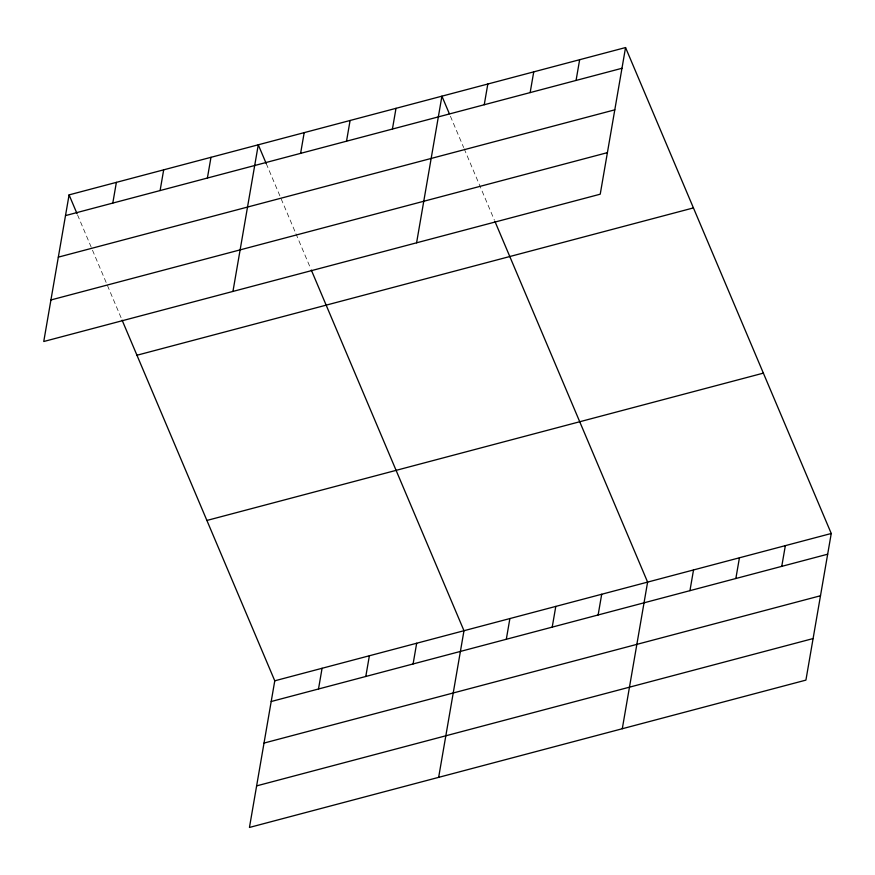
<?xml version="1.0" encoding="UTF-8"?>
<svg xmlns="http://www.w3.org/2000/svg" width="875" height="875" viewBox="0 0 875 875"><rect width="100%" height="100%" fill="white"/><g stroke="black" fill="none" stroke-linecap="round" stroke-linejoin="round"><path stroke-width="0.66" stroke-dasharray="4.38 3.28" d="M450.406 116.222L463.663 147.536M464.188 148.794L494.419 220.205M266.23 163.581L295.4 232.488M295.936 233.734L310.778 268.822M77.558 214.922L121.581 318.905"/><path stroke-width="1.31" d="M69.081 194.884L43.75 341.512L600.228 194.195L625.548 47.556L69.081 194.884L77.033 213.675M112.798 203.077L116.375 182.361M160.103 190.553L163.68 169.838M207.397 178.03L210.984 157.314M232.947 291.43L258.278 144.791L266.23 163.581M300.606 153.355L304.194 132.639M346.522 141.203L350.098 120.487M122.106 320.163L274.772 680.805L249.452 827.444L805.919 680.116L831.25 533.487L625.548 47.556M392.427 129.052L396.003 108.336M318.5 688.997L322.077 668.281M416.587 242.812L441.919 96.173L449.345 113.717M365.794 676.473L369.381 655.758M484.247 104.738L487.823 84.022M413.098 663.95L416.675 643.234M530.152 92.586L533.739 71.87M438.648 777.35L463.98 630.711L311.314 270.069M576.067 80.434L579.644 59.719M506.308 639.275L509.884 618.559M552.212 627.123L555.8 606.408M598.128 614.972L601.705 594.256M622.289 728.733L647.609 582.105L494.944 221.452M689.948 590.658L693.525 569.942M735.853 578.506L739.43 557.791M781.758 566.355L785.345 545.639M65.505 215.6L621.972 68.283M58.319 257.152L614.797 109.834M50.925 299.961L607.403 152.644M136.959 355.239L693.438 207.911M206.894 520.45L763.372 373.133M274.772 680.805L831.25 533.487M271.195 701.52L827.673 554.203M264.02 743.072L820.498 595.755M256.627 785.881L813.105 638.564"/></g></svg>
